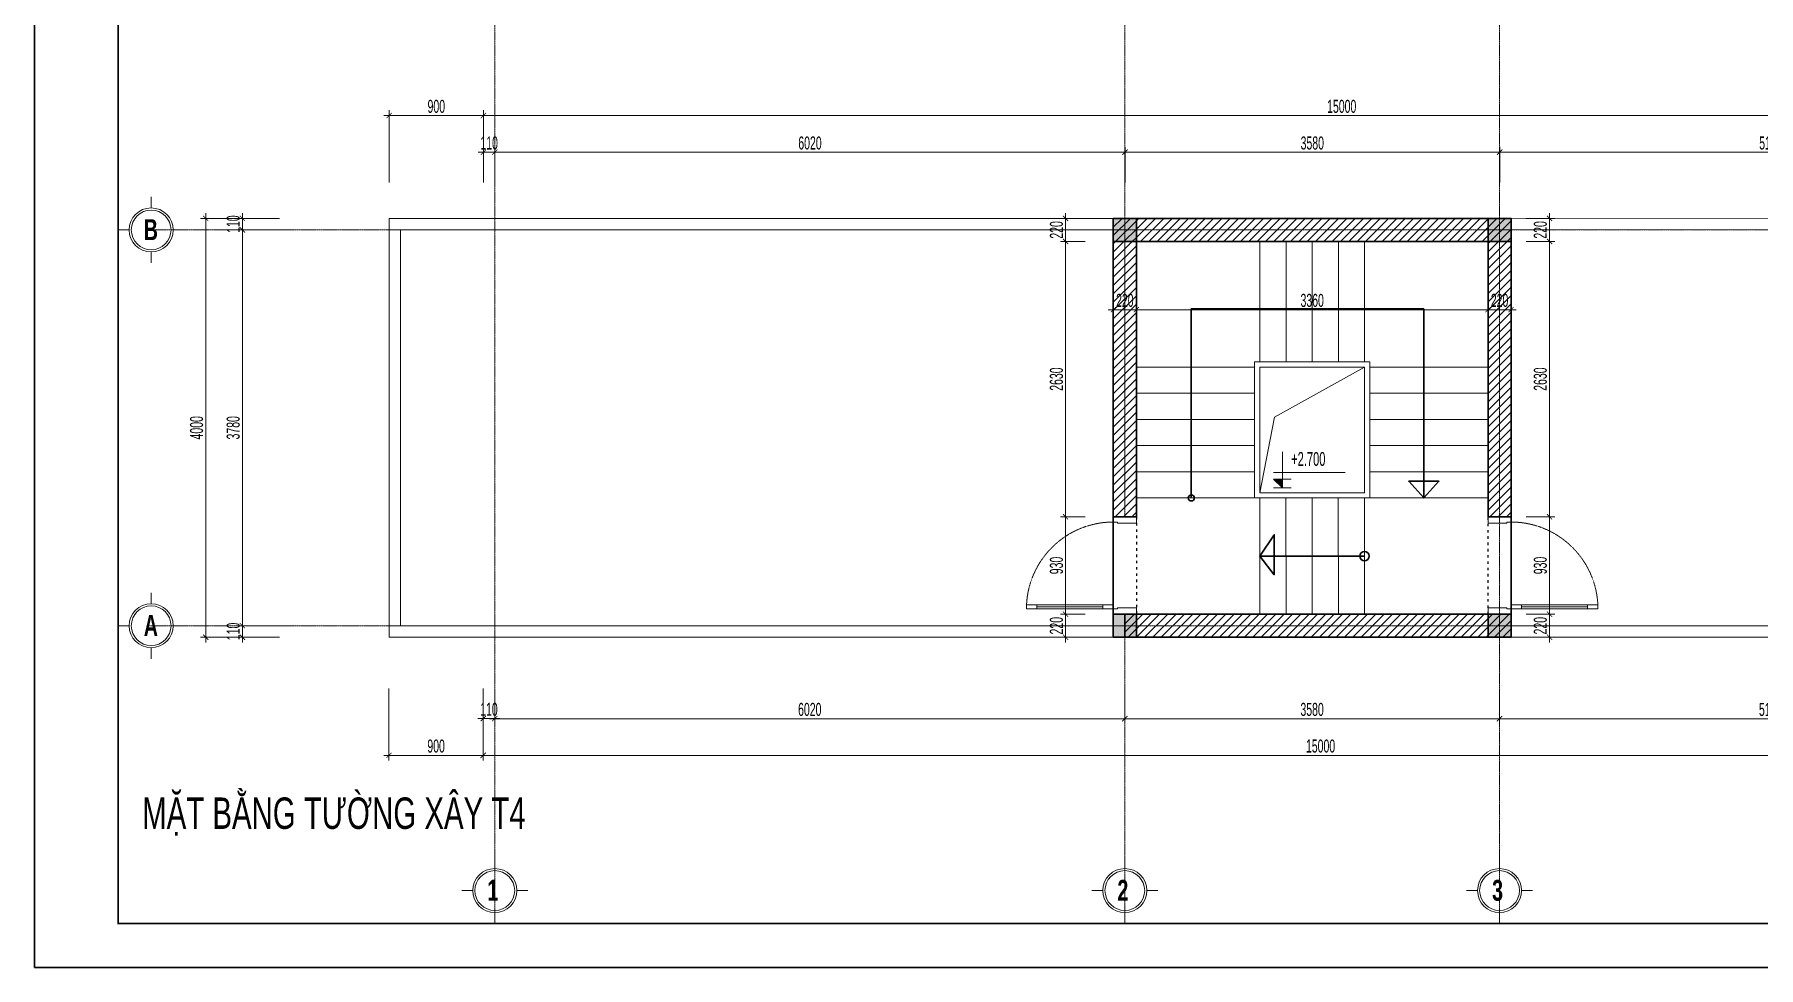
# Model space of a CAD drawing. Header units: millimetres. Extents: x 1336014 to 2939047, y -333549 to -60566.
# Drawn here: x 1443103 to 1459574, y -129443 to -120533 of the extents above; entities that cross this region are included whole.
import ezdxf
from ezdxf.enums import TextEntityAlignment as Align

# ---------------------------------------------------------------- set-up
doc = ezdxf.new("R2010")
doc.units = ezdxf.units.MM
doc.header["$MEASUREMENT"] = 0
for name, pattern in [('ACAD_ISO03W100', [30, 12, -18]), ('CENTER2', [1.125, 0.75, -0.125, 0.125, -0.125]), ('HIDDEN', [0.375, 0.25, -0.125])]:
    doc.linetypes.add(name, pattern=pattern)
for name, color, linetype, lineweight in [('01.Cut', 255, 'Continuous', 35), ('02.Thay', 145, 'Continuous', 15), ('05.Text', 253, 'Continuous', 18), ('06.betong', 2, 'Continuous', 35), ('08.Dim', 156, 'Continuous', 15), ('09.Hatch', 250, 'Continuous', 5), ('10.truc', 250, 'CENTER2', 20), ('11.Khung bo', 32, 'Continuous', 50), ('12.Khung', 36, 'Continuous', 25), ('14. Net cua', 34, 'Continuous', 20), ('DIM', 252, 'Continuous', 20)]:
    doc.layers.add(name, color=color, linetype=linetype, lineweight=lineweight)
doc.layers.add('text', color=7, linetype='Continuous')
doc.layers.add('truc1', color=250, linetype='ACAD_ISO03W100')
doc.layers.add('Tpl_Bound', color=1, linetype='Continuous', plot=False)
doc.styles.add('AVANTHB', font='')
doc.styles.add('TT5_Ghi chu 1', font='', dxfattribs={"width": 0.7, "height": 240})
doc.styles.add('TT5_Text Dim', font='hoatbif.shx', dxfattribs={"width": 0.6})
doc.styles.get('AVANTHB').set_extended_font_data('.VnAvantH', bold=True)
doc.styles.get('TT5_Ghi chu 1').set_extended_font_data('.VnBlackH')
doc.dimstyles.new('TT5_Dim 1-50', dxfattribs={"dimscale": 50, "dimtxt": 2.5, "dimasz": 1, "dimexe": 1, "dimexo": 0.5, "dimgap": 0.5, "dimtad": 1, "dimdec": 0, "dimzin": 0, "dimdsep": 46, "dimtxsty": 'TT5_Text Dim', "dimblk": 'ARCHTICK', "dimcen": 0, "dimdle": 1, "dimclrd": 256, "dimclre": 256, "dimclrt": 1, "dimadec": 0, "dimazin": 0, "dimtfac": 0.015, "dimtdec": 0, "dimtix": 1, "dimtmove": 2, "dimatfit": 3, "dimldrblk": 'DOT', "dimfxl": 1, "dimtolj": 1, "dimtzin": 0, "dimlwd": -1, "dimlwe": -1, "dimarcsym": 1})
pattern_1 = [(45, (907983.08, -82076.24), (-39.7747564, 39.7747564), [])]

# ---------------------------------------------------------------- blocks, each defined once
blk = doc.blocks.new('100')
at = {"layer": '11.Khung bo', "const_width": 26.7}
blk.add_lwpolyline([(1860913, -945240), (1860913, -916940), (1896063, -916940), (1896063, -945240)], close=True, dxfattribs=at)
blk.add_lwpolyline([(1860913, -945240), (1860913, -916940), (1896063, -916940), (1896063, -945240)], close=True, dxfattribs=at)
blk.add_lwpolyline([(1860913, -945240), (1860913, -916940), (1896063, -916940), (1896063, -945240)], close=True, dxfattribs=at)
at = {"layer": '12.Khung'}
blk.add_lwpolyline([(1901579, -945940), (1901579, -916240), (1859580, -916240), (1859580, -945940)], close=True, dxfattribs=at)
blk.add_lwpolyline([(1901579, -945940), (1901579, -916240), (1859580, -916240), (1859580, -945940)], close=True, dxfattribs=at)
blk.add_lwpolyline([(1901579, -945940), (1901579, -916240), (1859580, -916240), (1859580, -945940)], close=True, dxfattribs=at)
blk = doc.blocks.new('DFGFH')
h = blk.add_hatch(color=256)
h.dxf.hatch_style = 1
h.paths.add_polyline_path([(15438, 12137), (15658, 12137), (15658, 12357), (15438, 12357)])
blk.add_lwpolyline([(15438, 12137), (15658, 12137), (15658, 12357), (15438, 12357)], close=True)
blk = doc.blocks.new('DANHTRUC')
for p, q in [((980383, -947347), (980383, -947137)), ((979963, -947767), (979753, -947767)), ((980803, -947767), (981013, -947767)), ((980383, -948187), (980383, -948397))]:
    blk.add_line(p, q)
for radius in [420, 380]:
    blk.add_circle((980383, -947767), radius)
blk = doc.blocks.new('_ARCHTICK')
at = {"const_width": 0.15}
blk.add_lwpolyline([(-0.5, -0.5), (0.5, 0.5)], dxfattribs=at)
blk = doc.blocks.new('*D463')
at = {"layer": '08.Dim', "transparency": 16777216}
for p, q in [((1447500, -126779), (1447500, -127117)), ((1453520, -126779), (1453520, -127117)), ((1447450, -127067), (1453570, -127067))]:
    blk.add_line(p, q, dxfattribs=at)
at = {"layer": 'Defpoints', "color": 0, "transparency": 16777216}
for p in [(1447500, -126754), (1453520, -126754), (1453520, -127067)]:
    blk.add_point(p, dxfattribs=at)
at = {"layer": '08.Dim', "transparency": 16777216, "xscale": 50, "yscale": 50, "zscale": 50, "rotation": 180}
blk.add_blockref('_ARCHTICK', (1447500, -127067), dxfattribs=at)
at = {"layer": '08.Dim', "transparency": 16777216, "xscale": 50, "yscale": 50, "zscale": 50}
blk.add_blockref('_ARCHTICK', (1453520, -127067), dxfattribs=at)
at = {"layer": '08.Dim', "color": 1, "transparency": 16777216, "insert": (1450510, -126979), "char_height": 125, "attachment_point": 5, "style": 'TT5_Text Dim'}
blk.add_mtext('\\A1;6020', dxfattribs=at)
blk = doc.blocks.new('_DOT')
blk.add_line((-0.5, 0), (-1, 0))
at = {"const_width": 0.5}
blk.add_lwpolyline([(-0.25, 0, 1), (0.25, 0, 1)], format="xyb", close=True, dxfattribs=at)
blk = doc.blocks.new('*D464')
at = {"layer": '08.Dim', "transparency": 16777216}
for p, q in [((1453519, -126779), (1453519, -127117)), ((1457099, -126779), (1457099, -127117)), ((1453469, -127067), (1457149, -127067))]:
    blk.add_line(p, q, dxfattribs=at)
at = {"layer": 'Defpoints', "color": 0, "transparency": 16777216}
for p in [(1453519, -126754), (1457099, -126754), (1457099, -127067)]:
    blk.add_point(p, dxfattribs=at)
at = {"layer": '08.Dim', "transparency": 16777216, "xscale": 50, "yscale": 50, "zscale": 50, "rotation": 180}
blk.add_blockref('_ARCHTICK', (1453519, -127067), dxfattribs=at)
at = {"layer": '08.Dim', "transparency": 16777216, "xscale": 50, "yscale": 50, "zscale": 50}
blk.add_blockref('_ARCHTICK', (1457099, -127067), dxfattribs=at)
at = {"layer": '08.Dim', "color": 1, "transparency": 16777216, "insert": (1455309, -126979), "char_height": 125, "attachment_point": 5, "style": 'TT5_Text Dim'}
blk.add_mtext('\\A1;3580', dxfattribs=at)
blk = doc.blocks.new('*D465')
at = {"layer": '08.Dim', "transparency": 16777216}
for p, q in [((1457100, -126779), (1457100, -127117)), ((1462280, -126779), (1462280, -127117)), ((1457050, -127067), (1462330, -127067))]:
    blk.add_line(p, q, dxfattribs=at)
at = {"layer": 'Defpoints', "color": 0, "transparency": 16777216}
for p in [(1457100, -126754), (1462280, -126754), (1462280, -127067)]:
    blk.add_point(p, dxfattribs=at)
at = {"layer": '08.Dim', "transparency": 16777216, "xscale": 50, "yscale": 50, "zscale": 50, "rotation": 180}
blk.add_blockref('_ARCHTICK', (1457100, -127067), dxfattribs=at)
at = {"layer": '08.Dim', "transparency": 16777216, "xscale": 50, "yscale": 50, "zscale": 50}
blk.add_blockref('_ARCHTICK', (1462280, -127067), dxfattribs=at)
at = {"layer": '08.Dim', "color": 1, "transparency": 16777216, "insert": (1459690, -126979), "char_height": 125, "attachment_point": 5, "style": 'TT5_Text Dim'}
blk.add_mtext('\\A1;5180', dxfattribs=at)
blk = doc.blocks.new('*D467')
at = {"layer": '08.Dim', "transparency": 16777216}
for p, q in [((1447390, -126779), (1447390, -127467)), ((1462390, -126779), (1462390, -127467)), ((1447340, -127417), (1462440, -127417))]:
    blk.add_line(p, q, dxfattribs=at)
at = {"layer": 'Defpoints', "color": 0, "transparency": 16777216}
for p in [(1447390, -126754), (1462390, -126754), (1462390, -127417)]:
    blk.add_point(p, dxfattribs=at)
at = {"layer": '08.Dim', "transparency": 16777216, "xscale": 50, "yscale": 50, "zscale": 50, "rotation": 180}
blk.add_blockref('_ARCHTICK', (1447390, -127417), dxfattribs=at)
at = {"layer": '08.Dim', "transparency": 16777216, "xscale": 50, "yscale": 50, "zscale": 50}
blk.add_blockref('_ARCHTICK', (1462390, -127417), dxfattribs=at)
at = {"layer": '08.Dim', "color": 1, "transparency": 16777216, "insert": (1455390, -127329), "char_height": 125, "attachment_point": 5, "style": 'TT5_Text Dim'}
blk.add_mtext('\\A1;15000', dxfattribs=at)
blk = doc.blocks.new('*D468')
at = {"layer": '08.Dim', "transparency": 16777216}
for p, q in [((1445443, -122289), (1445039, -122289)), ((1445089, -122289), (1445089, -122239)), ((1445089, -122289), (1445089, -122399)), ((1445443, -122399), (1445039, -122399)), ((1445089, -122399), (1445089, -122449))]:
    blk.add_line(p, q, dxfattribs=at)
at = {"layer": 'Defpoints', "color": 0, "transparency": 16777216}
for p in [(1445468, -122289), (1445089, -122399), (1445468, -122399)]:
    blk.add_point(p, dxfattribs=at)
at = {"layer": '08.Dim', "transparency": 16777216, "xscale": 50, "yscale": 50, "zscale": 50}
for p, rotation in [((1445089, -122289), 270), ((1445089, -122399), 90)]:
    blk.add_blockref('_ARCHTICK', p, dxfattribs=dict(at, rotation=rotation))
at = {"layer": '08.Dim', "color": 1, "transparency": 16777216, "insert": (1445002, -122344), "char_height": 125, "attachment_point": 5, "rotation": 90, "style": 'TT5_Text Dim'}
blk.add_mtext('\\A1;110', dxfattribs=at)
blk = doc.blocks.new('*D469')
at = {"layer": '08.Dim', "transparency": 16777216}
for p, q in [((1445089, -122349), (1445089, -126229)), ((1445443, -122399), (1445039, -122399)), ((1445443, -126179), (1445039, -126179))]:
    blk.add_line(p, q, dxfattribs=at)
at = {"layer": 'Defpoints', "color": 0, "transparency": 16777216}
for p in [(1445468, -122399), (1445089, -126179), (1445468, -126179)]:
    blk.add_point(p, dxfattribs=at)
at = {"layer": '08.Dim', "transparency": 16777216, "xscale": 50, "yscale": 50, "zscale": 50}
for p, rotation in [((1445089, -122399), 90), ((1445089, -126179), 270)]:
    blk.add_blockref('_ARCHTICK', p, dxfattribs=dict(at, rotation=rotation))
at = {"layer": '08.Dim', "color": 1, "transparency": 16777216, "insert": (1445002, -124289), "char_height": 125, "attachment_point": 5, "rotation": 90, "style": 'TT5_Text Dim'}
blk.add_mtext('\\A1;3780', dxfattribs=at)
blk = doc.blocks.new('*D470')
at = {"layer": '08.Dim', "transparency": 16777216}
for p, q in [((1445089, -126179), (1445089, -126129)), ((1445443, -126179), (1445039, -126179)), ((1445443, -126289), (1445039, -126289)), ((1445089, -126179), (1445089, -126289)), ((1445089, -126289), (1445089, -126339))]:
    blk.add_line(p, q, dxfattribs=at)
at = {"layer": 'Defpoints', "color": 0, "transparency": 16777216}
for p in [(1445089, -126289), (1445468, -126179), (1445468, -126289)]:
    blk.add_point(p, dxfattribs=at)
at = {"layer": '08.Dim', "transparency": 16777216, "xscale": 50, "yscale": 50, "zscale": 50}
for p, rotation in [((1445089, -126179), 270), ((1445089, -126289), 90)]:
    blk.add_blockref('_ARCHTICK', p, dxfattribs=dict(at, rotation=rotation))
at = {"layer": '08.Dim', "color": 1, "transparency": 16777216, "insert": (1445002, -126234), "char_height": 125, "attachment_point": 5, "rotation": 90, "style": 'TT5_Text Dim'}
blk.add_mtext('\\A1;110', dxfattribs=at)
blk = doc.blocks.new('*D471')
at = {"layer": '08.Dim', "transparency": 16777216}
for p, q in [((1445443, -122289), (1444689, -122289)), ((1444739, -122239), (1444739, -126339)), ((1445443, -126289), (1444689, -126289))]:
    blk.add_line(p, q, dxfattribs=at)
at = {"layer": 'Defpoints', "color": 0, "transparency": 16777216}
for p in [(1445468, -122289), (1444739, -126289), (1445468, -126289)]:
    blk.add_point(p, dxfattribs=at)
at = {"layer": '08.Dim', "transparency": 16777216, "xscale": 50, "yscale": 50, "zscale": 50}
for p, rotation in [((1444739, -122289), 90), ((1444739, -126289), 270)]:
    blk.add_blockref('_ARCHTICK', p, dxfattribs=dict(at, rotation=rotation))
at = {"layer": '08.Dim', "color": 1, "transparency": 16777216, "insert": (1444652, -124289), "char_height": 125, "attachment_point": 5, "rotation": 90, "style": 'TT5_Text Dim'}
blk.add_mtext('\\A1;4000', dxfattribs=at)
blk = doc.blocks.new('*D476')
at = {"layer": '08.Dim', "transparency": 16777216}
for p, q in [((1447452, -121657), (1453572, -121657)), ((1447502, -121945), (1447502, -121607)), ((1453522, -121945), (1453522, -121607))]:
    blk.add_line(p, q, dxfattribs=at)
at = {"layer": 'Defpoints', "color": 0, "transparency": 16777216}
for p in [(1453522, -121657), (1447502, -121970), (1453522, -121970)]:
    blk.add_point(p, dxfattribs=at)
at = {"layer": '08.Dim', "transparency": 16777216, "xscale": 50, "yscale": 50, "zscale": 50, "rotation": 180}
blk.add_blockref('_ARCHTICK', (1447502, -121657), dxfattribs=at)
at = {"layer": '08.Dim', "transparency": 16777216, "xscale": 50, "yscale": 50, "zscale": 50}
blk.add_blockref('_ARCHTICK', (1453522, -121657), dxfattribs=at)
at = {"layer": '08.Dim', "color": 1, "transparency": 16777216, "insert": (1450512, -121570), "char_height": 125, "attachment_point": 5, "style": 'TT5_Text Dim'}
blk.add_mtext('\\A1;6020', dxfattribs=at)
blk = doc.blocks.new('*D477')
at = {"layer": '08.Dim', "transparency": 16777216}
for p, q in [((1453471, -121657), (1457151, -121657)), ((1453521, -121945), (1453521, -121607)), ((1457101, -121945), (1457101, -121607))]:
    blk.add_line(p, q, dxfattribs=at)
at = {"layer": 'Defpoints', "color": 0, "transparency": 16777216}
for p in [(1457101, -121657), (1453521, -121970), (1457101, -121970)]:
    blk.add_point(p, dxfattribs=at)
at = {"layer": '08.Dim', "transparency": 16777216, "xscale": 50, "yscale": 50, "zscale": 50, "rotation": 180}
blk.add_blockref('_ARCHTICK', (1453521, -121657), dxfattribs=at)
at = {"layer": '08.Dim', "transparency": 16777216, "xscale": 50, "yscale": 50, "zscale": 50}
blk.add_blockref('_ARCHTICK', (1457101, -121657), dxfattribs=at)
at = {"layer": '08.Dim', "color": 1, "transparency": 16777216, "insert": (1455311, -121570), "char_height": 125, "attachment_point": 5, "style": 'TT5_Text Dim'}
blk.add_mtext('\\A1;3580', dxfattribs=at)
blk = doc.blocks.new('*D478')
at = {"layer": '08.Dim', "transparency": 16777216}
for p, q in [((1457052, -121657), (1462332, -121657)), ((1457102, -121945), (1457102, -121607)), ((1462282, -121945), (1462282, -121607))]:
    blk.add_line(p, q, dxfattribs=at)
at = {"layer": 'Defpoints', "color": 0, "transparency": 16777216}
for p in [(1462282, -121657), (1457102, -121970), (1462282, -121970)]:
    blk.add_point(p, dxfattribs=at)
at = {"layer": '08.Dim', "transparency": 16777216, "xscale": 50, "yscale": 50, "zscale": 50, "rotation": 180}
blk.add_blockref('_ARCHTICK', (1457102, -121657), dxfattribs=at)
at = {"layer": '08.Dim', "transparency": 16777216, "xscale": 50, "yscale": 50, "zscale": 50}
blk.add_blockref('_ARCHTICK', (1462282, -121657), dxfattribs=at)
at = {"layer": '08.Dim', "color": 1, "transparency": 16777216, "insert": (1459692, -121570), "char_height": 125, "attachment_point": 5, "style": 'TT5_Text Dim'}
blk.add_mtext('\\A1;5180', dxfattribs=at)
blk = doc.blocks.new('*D479')
at = {"layer": '08.Dim', "transparency": 16777216}
for p, q in [((1447392, -121657), (1447342, -121657)), ((1447392, -121945), (1447392, -121607)), ((1447392, -121657), (1447502, -121657)), ((1447502, -121945), (1447502, -121607)), ((1447502, -121657), (1447552, -121657))]:
    blk.add_line(p, q, dxfattribs=at)
at = {"layer": 'Defpoints', "color": 0, "transparency": 16777216}
for p in [(1447502, -121657), (1447392, -121970), (1447502, -121970)]:
    blk.add_point(p, dxfattribs=at)
at = {"layer": '08.Dim', "transparency": 16777216, "xscale": 50, "yscale": 50, "zscale": 50}
blk.add_blockref('_ARCHTICK', (1447392, -121657), dxfattribs=at)
at = {"layer": '08.Dim', "transparency": 16777216, "xscale": 50, "yscale": 50, "zscale": 50, "rotation": 180}
blk.add_blockref('_ARCHTICK', (1447502, -121657), dxfattribs=at)
at = {"layer": '08.Dim', "color": 1, "transparency": 16777216, "insert": (1447447, -121570), "char_height": 125, "attachment_point": 5, "style": 'TT5_Text Dim'}
blk.add_mtext('\\A1;110', dxfattribs=at)
blk = doc.blocks.new('*D481')
at = {"layer": '08.Dim', "transparency": 16777216}
for p, q in [((1447342, -121307), (1462442, -121307)), ((1447392, -121945), (1447392, -121257)), ((1462392, -121945), (1462392, -121257))]:
    blk.add_line(p, q, dxfattribs=at)
at = {"layer": 'Defpoints', "color": 0, "transparency": 16777216}
for p in [(1462392, -121307), (1447392, -121970), (1462392, -121970)]:
    blk.add_point(p, dxfattribs=at)
at = {"layer": '08.Dim', "transparency": 16777216, "xscale": 50, "yscale": 50, "zscale": 50, "rotation": 180}
blk.add_blockref('_ARCHTICK', (1447392, -121307), dxfattribs=at)
at = {"layer": '08.Dim', "transparency": 16777216, "xscale": 50, "yscale": 50, "zscale": 50}
blk.add_blockref('_ARCHTICK', (1462392, -121307), dxfattribs=at)
at = {"layer": '08.Dim', "color": 1, "transparency": 16777216, "insert": (1455592, -121220), "char_height": 125, "attachment_point": 5, "style": 'TT5_Text Dim'}
blk.add_mtext('\\A1;15000', dxfattribs=at)
blk = doc.blocks.new('A$C4E7C6F34')
at = {"layer": 'DIM'}
blk.add_hatch(color=256, dxfattribs=at).paths.add_polyline_path([(-38, 0), (-38, 138), (-178, 138)])
for p, q in [((-38, 576), (-38, 0)), ((964, 248), (-178, 248)), ((-178, 138), (101, 138)), ((-178, 138), (-38, 0)), ((-178, 0), (101, 0))]:
    blk.add_line(p, q, dxfattribs=at)
at = {"layer": 'text', "style": 'TT5_Text Dim', "flags": 8}
blk.add_attdef('%%P0.000', text='', height=220, dxfattribs=at).set_placement((102, 461), align=Align.MIDDLE_LEFT)
blk = doc.blocks.new('*U37')
blk.add_line((-70, 100), (-70, 730))
for points in [[(-50, 0), (-50, 830), (-90, 830), (-90, 0)], [(-50, 100), (-90, 100), (-90, 730), (-50, 730)]]:
    blk.add_lwpolyline(points, close=True)
at = {"lineweight": 13}
for points in [[(-930, -220), (-870, -220), (-870, -40), (-880, -40), (-880, 0), (-930, 0)], [(0, -220), (-60, -220), (-60, -40), (-50, -40), (-50, 0), (0, 0)]]:
    blk.add_lwpolyline(points, close=True, dxfattribs=at)
at = {"linetype": 'HIDDEN'}
blk.add_arc((-50, 0), 830, 90, 180, dxfattribs=at)
blk = doc.blocks.new('*D331')
at = {"layer": '08.Dim', "transparency": 16777216}
for p, q in [((1446442, -121307), (1447442, -121307)), ((1446492, -121945), (1446492, -121257)), ((1447392, -121945), (1447392, -121257))]:
    blk.add_line(p, q, dxfattribs=at)
at = {"layer": 'Defpoints', "color": 0, "transparency": 16777216}
for p in [(1447392, -121307), (1446492, -121970), (1447392, -121970)]:
    blk.add_point(p, dxfattribs=at)
at = {"layer": '08.Dim', "transparency": 16777216, "xscale": 50, "yscale": 50, "zscale": 50, "rotation": 180}
blk.add_blockref('_ARCHTICK', (1446492, -121307), dxfattribs=at)
at = {"layer": '08.Dim', "transparency": 16777216, "xscale": 50, "yscale": 50, "zscale": 50}
blk.add_blockref('_ARCHTICK', (1447392, -121307), dxfattribs=at)
at = {"layer": '08.Dim', "color": 1, "transparency": 16777216, "insert": (1446942, -121220), "char_height": 125, "attachment_point": 5, "style": 'TT5_Text Dim'}
blk.add_mtext('\\A1;900', dxfattribs=at)
blk = doc.blocks.new('*D332')
at = {"layer": '08.Dim', "transparency": 16777216}
for p, q in [((1446490, -126779), (1446490, -127467)), ((1447390, -126779), (1447390, -127467)), ((1446440, -127417), (1447440, -127417))]:
    blk.add_line(p, q, dxfattribs=at)
at = {"layer": 'Defpoints', "color": 0, "transparency": 16777216}
for p in [(1446490, -126754), (1447390, -126754), (1447390, -127417)]:
    blk.add_point(p, dxfattribs=at)
at = {"layer": '08.Dim', "transparency": 16777216, "xscale": 50, "yscale": 50, "zscale": 50, "rotation": 180}
blk.add_blockref('_ARCHTICK', (1446490, -127417), dxfattribs=at)
at = {"layer": '08.Dim', "transparency": 16777216, "xscale": 50, "yscale": 50, "zscale": 50}
blk.add_blockref('_ARCHTICK', (1447390, -127417), dxfattribs=at)
at = {"layer": '08.Dim', "color": 1, "transparency": 16777216, "insert": (1446940, -127329), "char_height": 125, "attachment_point": 5, "style": 'TT5_Text Dim'}
blk.add_mtext('\\A1;900', dxfattribs=at)
blk = doc.blocks.new('*D333')
at = {"layer": '08.Dim', "transparency": 16777216}
for p, q in [((1447390, -126779), (1447390, -127116)), ((1447500, -126779), (1447500, -127116)), ((1447390, -127066), (1447340, -127066)), ((1447390, -127066), (1447500, -127066)), ((1447500, -127066), (1447550, -127066))]:
    blk.add_line(p, q, dxfattribs=at)
at = {"layer": 'Defpoints', "color": 0, "transparency": 16777216}
for p in [(1447390, -126754), (1447500, -126754), (1447500, -127066)]:
    blk.add_point(p, dxfattribs=at)
at = {"layer": '08.Dim', "transparency": 16777216, "xscale": 50, "yscale": 50, "zscale": 50}
blk.add_blockref('_ARCHTICK', (1447390, -127066), dxfattribs=at)
at = {"layer": '08.Dim', "transparency": 16777216, "xscale": 50, "yscale": 50, "zscale": 50, "rotation": 180}
blk.add_blockref('_ARCHTICK', (1447500, -127066), dxfattribs=at)
at = {"layer": '08.Dim', "color": 1, "transparency": 16777216, "insert": (1447445, -126978), "char_height": 125, "attachment_point": 5, "style": 'TT5_Text Dim'}
blk.add_mtext('\\A1;110', dxfattribs=at)
blk = doc.blocks.new('*U38')
blk.add_line((-70, 100), (-70, 730))
for points in [[(-50, 0), (-50, 830), (-90, 830), (-90, 0)], [(-50, 100), (-90, 100), (-90, 730), (-50, 730)]]:
    blk.add_lwpolyline(points, close=True)
at = {"lineweight": 13}
for points in [[(-930, -220), (-870, -220), (-870, -40), (-880, -40), (-880, 0), (-930, 0)], [(0, -220), (-60, -220), (-60, -40), (-50, -40), (-50, 0), (0, 0)]]:
    blk.add_lwpolyline(points, close=True, dxfattribs=at)
at = {"linetype": 'HIDDEN'}
blk.add_arc((-50, 0), 830, 90, 180, dxfattribs=at)
blk = doc.blocks.new('*D400')
at = {"layer": '08.Dim', "transparency": 16777216}
for p, q in [((1453410, -122849), (1453410, -123211)), ((1453630, -122849), (1453630, -123211)), ((1453410, -123161), (1453360, -123161)), ((1453410, -123161), (1453630, -123161)), ((1453630, -123161), (1453680, -123161))]:
    blk.add_line(p, q, dxfattribs=at)
at = {"layer": 'Defpoints', "color": 0, "transparency": 16777216}
for p in [(1453410, -122824), (1453630, -122824), (1453630, -123161)]:
    blk.add_point(p, dxfattribs=at)
at = {"layer": '08.Dim', "transparency": 16777216, "xscale": 50, "yscale": 50, "zscale": 50}
blk.add_blockref('_ARCHTICK', (1453410, -123161), dxfattribs=at)
at = {"layer": '08.Dim', "transparency": 16777216, "xscale": 50, "yscale": 50, "zscale": 50, "rotation": 180}
blk.add_blockref('_ARCHTICK', (1453630, -123161), dxfattribs=at)
at = {"layer": '08.Dim', "color": 1, "transparency": 16777216, "insert": (1453520, -123073), "char_height": 125, "attachment_point": 5, "style": 'TT5_Text Dim'}
blk.add_mtext('\\A1;220', dxfattribs=at)
blk = doc.blocks.new('*D401')
at = {"layer": '08.Dim', "transparency": 16777216}
for p, q in [((1453630, -122849), (1453630, -123211)), ((1456990, -123019), (1456990, -123211)), ((1453580, -123161), (1457040, -123161))]:
    blk.add_line(p, q, dxfattribs=at)
at = {"layer": 'Defpoints', "color": 0, "transparency": 16777216}
for p in [(1453630, -122824), (1456990, -122994), (1456990, -123161)]:
    blk.add_point(p, dxfattribs=at)
at = {"layer": '08.Dim', "transparency": 16777216, "xscale": 50, "yscale": 50, "zscale": 50, "rotation": 180}
blk.add_blockref('_ARCHTICK', (1453630, -123161), dxfattribs=at)
at = {"layer": '08.Dim', "transparency": 16777216, "xscale": 50, "yscale": 50, "zscale": 50}
blk.add_blockref('_ARCHTICK', (1456990, -123161), dxfattribs=at)
at = {"layer": '08.Dim', "color": 1, "transparency": 16777216, "insert": (1455310, -123073), "char_height": 125, "attachment_point": 5, "style": 'TT5_Text Dim'}
blk.add_mtext('\\A1;3360', dxfattribs=at)
blk = doc.blocks.new('*D402')
at = {"layer": '08.Dim', "transparency": 16777216}
for p, q in [((1456990, -123019), (1456990, -123211)), ((1457210, -122960), (1457210, -123211)), ((1456990, -123161), (1456940, -123161)), ((1456990, -123161), (1457210, -123161)), ((1457210, -123161), (1457260, -123161))]:
    blk.add_line(p, q, dxfattribs=at)
at = {"layer": 'Defpoints', "color": 0, "transparency": 16777216}
for p in [(1456990, -122994), (1457210, -122935), (1457210, -123161)]:
    blk.add_point(p, dxfattribs=at)
at = {"layer": '08.Dim', "transparency": 16777216, "xscale": 50, "yscale": 50, "zscale": 50}
blk.add_blockref('_ARCHTICK', (1456990, -123161), dxfattribs=at)
at = {"layer": '08.Dim', "transparency": 16777216, "xscale": 50, "yscale": 50, "zscale": 50, "rotation": 180}
blk.add_blockref('_ARCHTICK', (1457210, -123161), dxfattribs=at)
at = {"layer": '08.Dim', "color": 1, "transparency": 16777216, "insert": (1457100, -123073), "char_height": 125, "attachment_point": 5, "style": 'TT5_Text Dim'}
blk.add_mtext('\\A1;220', dxfattribs=at)
blk = doc.blocks.new('*D403')
at = {"layer": '08.Dim', "transparency": 16777216}
for p, q in [((1457354, -122289), (1457628, -122289)), ((1457578, -122289), (1457578, -122239)), ((1457578, -122289), (1457578, -122509)), ((1457354, -122509), (1457628, -122509)), ((1457578, -122509), (1457578, -122559))]:
    blk.add_line(p, q, dxfattribs=at)
at = {"layer": 'Defpoints', "color": 0, "transparency": 16777216}
for p in [(1457329, -122289), (1457329, -122509), (1457578, -122509)]:
    blk.add_point(p, dxfattribs=at)
at = {"layer": '08.Dim', "transparency": 16777216, "xscale": 50, "yscale": 50, "zscale": 50}
for p, rotation in [((1457578, -122289), 270), ((1457578, -122509), 90)]:
    blk.add_blockref('_ARCHTICK', p, dxfattribs=dict(at, rotation=rotation))
at = {"layer": '08.Dim', "color": 1, "transparency": 16777216, "insert": (1457490, -122399), "char_height": 125, "attachment_point": 5, "rotation": 90, "style": 'TT5_Text Dim'}
blk.add_mtext('\\A1;220', dxfattribs=at)
blk = doc.blocks.new('*D404')
at = {"layer": '08.Dim', "transparency": 16777216}
for p, q in [((1457354, -122509), (1457628, -122509)), ((1457578, -122459), (1457578, -125189)), ((1457354, -125139), (1457628, -125139))]:
    blk.add_line(p, q, dxfattribs=at)
at = {"layer": 'Defpoints', "color": 0, "transparency": 16777216}
for p in [(1457329, -122509), (1457329, -125139), (1457578, -125139)]:
    blk.add_point(p, dxfattribs=at)
at = {"layer": '08.Dim', "transparency": 16777216, "xscale": 50, "yscale": 50, "zscale": 50}
for p, rotation in [((1457578, -122509), 90), ((1457578, -125139), 270)]:
    blk.add_blockref('_ARCHTICK', p, dxfattribs=dict(at, rotation=rotation))
at = {"layer": '08.Dim', "color": 1, "transparency": 16777216, "insert": (1457490, -123824), "char_height": 125, "attachment_point": 5, "rotation": 90, "style": 'TT5_Text Dim'}
blk.add_mtext('\\A1;2630', dxfattribs=at)
blk = doc.blocks.new('*D405')
at = {"layer": '08.Dim', "transparency": 16777216}
for p, q in [((1457354, -125139), (1457628, -125139)), ((1457578, -125089), (1457578, -126119)), ((1457354, -126069), (1457628, -126069))]:
    blk.add_line(p, q, dxfattribs=at)
at = {"layer": 'Defpoints', "color": 0, "transparency": 16777216}
for p in [(1457329, -125139), (1457329, -126069), (1457578, -126069)]:
    blk.add_point(p, dxfattribs=at)
at = {"layer": '08.Dim', "transparency": 16777216, "xscale": 50, "yscale": 50, "zscale": 50}
for p, rotation in [((1457578, -125139), 90), ((1457578, -126069), 270)]:
    blk.add_blockref('_ARCHTICK', p, dxfattribs=dict(at, rotation=rotation))
at = {"layer": '08.Dim', "color": 1, "transparency": 16777216, "insert": (1457490, -125604), "char_height": 125, "attachment_point": 5, "rotation": 90, "style": 'TT5_Text Dim'}
blk.add_mtext('\\A1;930', dxfattribs=at)
blk = doc.blocks.new('*D406')
at = {"layer": '08.Dim', "transparency": 16777216}
for p, q in [((1457354, -126069), (1457628, -126069)), ((1457578, -126069), (1457578, -126019)), ((1457578, -126069), (1457578, -126289)), ((1457354, -126289), (1457628, -126289)), ((1457578, -126289), (1457578, -126339))]:
    blk.add_line(p, q, dxfattribs=at)
at = {"layer": 'Defpoints', "color": 0, "transparency": 16777216}
for p in [(1457329, -126069), (1457329, -126289), (1457578, -126289)]:
    blk.add_point(p, dxfattribs=at)
at = {"layer": '08.Dim', "transparency": 16777216, "xscale": 50, "yscale": 50, "zscale": 50}
for p, rotation in [((1457578, -126069), 270), ((1457578, -126289), 90)]:
    blk.add_blockref('_ARCHTICK', p, dxfattribs=dict(at, rotation=rotation))
at = {"layer": '08.Dim', "color": 1, "transparency": 16777216, "insert": (1457490, -126179), "char_height": 125, "attachment_point": 5, "rotation": 90, "style": 'TT5_Text Dim'}
blk.add_mtext('\\A1;220', dxfattribs=at)
blk = doc.blocks.new('*D407')
at = {"layer": '08.Dim', "transparency": 16777216}
for p, q in [((1453141, -122289), (1452904, -122289)), ((1452954, -122289), (1452954, -122239)), ((1452954, -122289), (1452954, -122509)), ((1453141, -122509), (1452904, -122509)), ((1452954, -122509), (1452954, -122559))]:
    blk.add_line(p, q, dxfattribs=at)
at = {"layer": 'Defpoints', "color": 0, "transparency": 16777216}
for p in [(1453166, -122289), (1452954, -122509), (1453166, -122509)]:
    blk.add_point(p, dxfattribs=at)
at = {"layer": '08.Dim', "transparency": 16777216, "xscale": 50, "yscale": 50, "zscale": 50}
for p, rotation in [((1452954, -122289), 270), ((1452954, -122509), 90)]:
    blk.add_blockref('_ARCHTICK', p, dxfattribs=dict(at, rotation=rotation))
at = {"layer": '08.Dim', "color": 1, "transparency": 16777216, "insert": (1452867, -122399), "char_height": 125, "attachment_point": 5, "rotation": 90, "style": 'TT5_Text Dim'}
blk.add_mtext('\\A1;220', dxfattribs=at)
blk = doc.blocks.new('*D408')
at = {"layer": '08.Dim', "transparency": 16777216}
for p, q in [((1453141, -122509), (1452904, -122509)), ((1452954, -122459), (1452954, -125189)), ((1453141, -125139), (1452904, -125139))]:
    blk.add_line(p, q, dxfattribs=at)
at = {"layer": 'Defpoints', "color": 0, "transparency": 16777216}
for p in [(1453166, -122509), (1452954, -125139), (1453166, -125139)]:
    blk.add_point(p, dxfattribs=at)
at = {"layer": '08.Dim', "transparency": 16777216, "xscale": 50, "yscale": 50, "zscale": 50}
for p, rotation in [((1452954, -122509), 90), ((1452954, -125139), 270)]:
    blk.add_blockref('_ARCHTICK', p, dxfattribs=dict(at, rotation=rotation))
at = {"layer": '08.Dim', "color": 1, "transparency": 16777216, "insert": (1452867, -123824), "char_height": 125, "attachment_point": 5, "rotation": 90, "style": 'TT5_Text Dim'}
blk.add_mtext('\\A1;2630', dxfattribs=at)
blk = doc.blocks.new('*D409')
at = {"layer": '08.Dim', "transparency": 16777216}
for p, q in [((1453141, -125139), (1452904, -125139)), ((1452954, -125089), (1452954, -126119)), ((1453141, -126069), (1452904, -126069))]:
    blk.add_line(p, q, dxfattribs=at)
at = {"layer": 'Defpoints', "color": 0, "transparency": 16777216}
for p in [(1453166, -125139), (1452954, -126069), (1453166, -126069)]:
    blk.add_point(p, dxfattribs=at)
at = {"layer": '08.Dim', "transparency": 16777216, "xscale": 50, "yscale": 50, "zscale": 50}
for p, rotation in [((1452954, -125139), 90), ((1452954, -126069), 270)]:
    blk.add_blockref('_ARCHTICK', p, dxfattribs=dict(at, rotation=rotation))
at = {"layer": '08.Dim', "color": 1, "transparency": 16777216, "insert": (1452867, -125604), "char_height": 125, "attachment_point": 5, "rotation": 90, "style": 'TT5_Text Dim'}
blk.add_mtext('\\A1;930', dxfattribs=at)
blk = doc.blocks.new('*D410')
at = {"layer": '08.Dim', "transparency": 16777216}
for p, q in [((1453141, -126069), (1452904, -126069)), ((1452954, -126069), (1452954, -126019)), ((1452954, -126069), (1452954, -126289)), ((1453141, -126289), (1452904, -126289)), ((1452954, -126289), (1452954, -126339))]:
    blk.add_line(p, q, dxfattribs=at)
at = {"layer": 'Defpoints', "color": 0, "transparency": 16777216}
for p in [(1453166, -126069), (1452954, -126289), (1453166, -126289)]:
    blk.add_point(p, dxfattribs=at)
at = {"layer": '08.Dim', "transparency": 16777216, "xscale": 50, "yscale": 50, "zscale": 50}
for p, rotation in [((1452954, -126069), 270), ((1452954, -126289), 90)]:
    blk.add_blockref('_ARCHTICK', p, dxfattribs=dict(at, rotation=rotation))
at = {"layer": '08.Dim', "color": 1, "transparency": 16777216, "insert": (1452867, -126179), "char_height": 125, "attachment_point": 5, "rotation": 90, "style": 'TT5_Text Dim'}
blk.add_mtext('\\A1;220', dxfattribs=at)

msp = doc.modelspace()

# ---------------------------------------------------------------- hatches: boundary and pattern name
at = {"layer": '09.Hatch', "ltscale": 50}
h = msp.add_hatch(dxfattribs=at)
h.set_pattern_fill('TUONGXAY', color=256, scale=450, style=0)
h.set_pattern_definition(pattern_1)
h.paths.add_polyline_path([(1457210.1, -122289), (1453410.1, -122289), (1453410.1, -125139), (1453630.1, -125139), (1453630.1, -122509), (1456992.1, -122509), (1456992.1, -125139), (1457210.1, -125139)])
h = msp.add_hatch(dxfattribs=at)
h.set_pattern_fill('TUONGXAY', color=256, scale=450, style=0)
h.set_pattern_definition(pattern_1)
h.paths.add_polyline_path([(1457210.1, -126069), (1453630.1, -126069), (1453520.1, -126069), (1453520.1, -126289), (1457210.1, -126289)])

# ---------------------------------------------------------------- linework, layer by layer
at = {"layer": '01.Cut'}
for points in [[(1456992.1, -122509), (1456992.1, -125139), (1457210.1, -125139), (1457210.1, -122289), (1453410.1, -122289), (1453410.1, -125139), (1453630.1, -125139)], [(1456992.1, -122509), (1453630.1, -122509)], [(1453630.1, -122509), (1453630.1, -125139)], [(1454155.1, -123693.8), (1454155.1, -123153.6), (1456376.1, -123153.6), (1456376.1, -124959), (1456521.2, -124799.3), (1456232.4, -124799.3), (1456376.1, -124959)], [(1454155.1, -124959), (1454155.1, -123693.8)], [(1455809.7, -125514), (1454809.7, -125514.7), (1454947.1, -125310.3), (1454947.1, -125691.8), (1454809.7, -125514.7)], [(1453520.1, -126069), (1453520.1, -126289), (1457210.1, -126289)], [(1453520.1, -126069), (1453630.1, -126069)], [(1453630.1, -126069), (1457210.1, -126069)], [(1457210.1, -126069), (1457210.1, -126289)]]:
    msp.add_lwpolyline(points, dxfattribs=at)
for points in [[(1453410.1, -122289), (1457210.1, -122289), (1457210.1, -126289), (1453410.1, -126289)], [(1453520.1, -122509), (1453520.1, -122509)]]:
    msp.add_lwpolyline(points, close=True, dxfattribs=at)
for centre, radius in [((1454155.1, -124959), 28.9), ((1455809.7, -125514), 44.3)]:
    msp.add_circle(centre, radius, dxfattribs=at)
at = {"layer": '02.Thay'}
for p, q in [((1453520.1, -125029), (1453520.1, -122509)), ((1453630.1, -125139), (1453630.1, -122509)), ((1454810.1, -123659), (1454810.1, -122509)), ((1455060.1, -123659), (1455060.1, -122509)), ((1455310.1, -123659), (1455310.1, -122509)), ((1455560.1, -123659), (1455560.1, -122509)), ((1455810.1, -123659), (1455810.1, -122509)), ((1456990.1, -124709), (1456990.1, -122509)), ((1454810.1, -123709), (1454810.1, -124909)), ((1454810.1, -123709), (1454810.1, -124909))]:
    msp.add_line(p, q, dxfattribs=at)
for points in [[(1453520.1, -122289), (1446491.1, -122289), (1446491.1, -126289), (1453520.1, -126289)], [(1457100.1, -122286.2), (1462391.1, -122289), (1462391.1, -126289), (1457210.1, -126289)], [(1453520.1, -122399), (1446601.1, -122399), (1446601.1, -126179), (1453520.1, -126179)], [(1457210.1, -122396.3), (1462281.1, -122398.9), (1462281.1, -126179), (1457210.1, -126179)], [(1455860.1, -124709), (1455860.1, -123659), (1454760.1, -123659), (1454760.1, -124959)], [(1454760.1, -123709), (1453630.1, -123709)], [(1455810.1, -123709), (1454810.1, -123709)], [(1455810.1, -123709), (1454950.1, -124187.9), (1454810.1, -124909)], [(1455810.1, -123709), (1455810.1, -124709)], [(1456990.1, -123709), (1455860.1, -123709)], [(1454760.1, -123959), (1453630.1, -123959)], [(1454760.1, -123959), (1453630.1, -123959)], [(1456990.1, -123959), (1455860.1, -123959)], [(1456990.1, -123959), (1455860.1, -123959)], [(1454760.1, -124209), (1453630.1, -124209)], [(1454760.1, -124209), (1453630.1, -124209)], [(1456990.1, -124209), (1455860.1, -124209)], [(1456990.1, -124209), (1455860.1, -124209)], [(1454760.1, -124459), (1453630.1, -124459)], [(1454760.1, -124459), (1453630.1, -124459)], [(1456990.1, -124459), (1455860.1, -124459)], [(1456990.1, -124459), (1455860.1, -124459)], [(1454760.1, -124709), (1453630.1, -124709)], [(1454760.1, -124709), (1453630.1, -124709)], [(1455860.1, -124709), (1455860.1, -124959), (1454810.1, -124959)], [(1455810.1, -124709), (1455810.1, -124909), (1454810.1, -124909)], [(1456990.1, -124709), (1455860.1, -124709)], [(1456990.1, -124709), (1455860.1, -124709)], [(1456990.1, -124709), (1456990.1, -124959)], [(1454810.1, -124959), (1453630.1, -124959)], [(1454810.1, -124959), (1453630.1, -124959)], [(1454809.2, -124959), (1454810.1, -126069.3)], [(1455059.2, -124959), (1455060.1, -126069.2)], [(1455309.2, -124959), (1455310.1, -126069.2)], [(1455559.2, -124959), (1455560.1, -126069.1)], [(1455809.2, -124959), (1455810.1, -126069)], [(1455860.1, -124959), (1456990.1, -124959)]]:
    msp.add_lwpolyline(points, dxfattribs=at)
at = {"layer": '10.truc'}
for p, q in [((1447501.1, -112043.2), (1447501.1, -129023)), ((1453520.1, -112043.2), (1453520.1, -125139)), ((1457100.1, -112043.2), (1457100.1, -129023)), ((1444203.1, -122399), (1464992.9, -122399)), ((1453520.1, -126069), (1453520.1, -129023)), ((1444203.1, -126179), (1464992.9, -126179))]:
    msp.add_line(p, q, dxfattribs=at)
at = {"layer": 'Tpl_Bound', "color": 1}
msp.add_lwpolyline([(1443103.1, -129443), (1443103.1, -111623.2), (1468302.9, -111623.2), (1468302.9, -129443)], close=True, dxfattribs=at)
at = {"layer": 'truc1', "ltscale": 2}
for points in [[(1453410.1, -125139), (1453630.1, -125139), (1453630.1, -126069), (1453410.1, -126069)], [(1456990.1, -125139), (1457210.1, -125139), (1457210.1, -126069), (1456990.1, -126069)]]:
    msp.add_lwpolyline(points, close=True, dxfattribs=at)

# ---------------------------------------------------------------- block references
at = {"layer": '05.Text'}
for name, p, xscale, yscale, zscale in [('100', (327355.3, 438120.9), 0.6, 0.6, 0.6), ('DANHTRUC', (954026.4, 351484.3), 0.5, 0.5, 0.5), ('DANHTRUC', (954026.4, 347704.3), 0.5, 0.5, 0.5), ('DANHTRUC', (957309.4, 345175.3), 0.5, 0.5, 0.5), ('DANHTRUC', (963328.4, 345175.3), 0.5, 0.5, 0.5), ('DANHTRUC', (966908.4, 345175.3), 0.5, 0.5, 0.5)]:
    msp.add_blockref(name, p, dxfattribs=dict(at, xscale=xscale, yscale=yscale, zscale=zscale))
at = {"layer": '06.betong'}
for p in [(1437972, -134645.7), (1441552, -134645.7), (1437972, -138425.7), (1441552, -138425.7)]:
    msp.add_blockref('DFGFH', p, dxfattribs=at)
at = {"layer": '08.Dim'}
ref = msp.add_blockref('A$C4E7C6F34', (1455048, -124863.4), dxfattribs=dict(at, xscale=0.6, yscale=0.6, zscale=0.6))
ref.add_attrib('%%P0.000', '+2.700', dxfattribs={"layer": 'text', "height": 132, "style": 'TT5_Text Dim', "width": 0.6, "flags": 8}).set_placement((1455109.5, -124586.6), align=Align.MIDDLE_LEFT)
at = {"layer": '14. Net cua', "ltscale": 100, "xscale": -1, "rotation": 90}
msp.add_blockref('*U38', (1453410.1, -126069), dxfattribs=at)
at = {"layer": '14. Net cua', "ltscale": 100, "rotation": 270}
msp.add_blockref('*U37', (1457210.1, -126069), dxfattribs=at)

# ---------------------------------------------------------------- texts
at = {"layer": '05.Text', "width": 0.7}
for s, height, style, p in [('B', 200, 'AVANTHB', (1444147.3, -122496.7)), ('A', 200, 'AVANTHB', (1444147.3, -126276.7)), ('MÆT B»NG t\xadêng x©y t4', 300, 'TT5_Ghi chu 1', (1444132, -128119.2)), ('1', 200, 'AVANTHB', (1447430.3, -128805.7)), ('2', 200, 'AVANTHB', (1453449.3, -128805.7)), ('3', 200, 'AVANTHB', (1457029.3, -128805.7))]:
    msp.add_text(s, height=height, dxfattribs=dict(at, style=style)).set_placement(p)

# ---------------------------------------------------------------- dimensions: what is measured, and where the dimension line sits
at = {"layer": '08.Dim'}
for base, p1, p2, picture, middle in [((1447392.1, -121307.3), (1446492.1, -121969.8), (1447392.1, -121969.8), '*D331', (1446942.1, -121219.8)), ((1447502.1, -121657.3), (1447392.1, -121969.8), (1447502.1, -121969.8), '*D479', (1447447.1, -121569.8)), ((1453522.1, -121657.3), (1447502.1, -121969.8), (1453522.1, -121969.8), '*D476', (1450512.1, -121569.8)), ((1457101.1, -121657.3), (1453521.1, -121969.8), (1457101.1, -121969.8), '*D477', (1455311.1, -121569.8)), ((1462282.1, -121657.3), (1457102.1, -121969.8), (1462282.1, -121969.8), '*D478', (1459692.1, -121569.8)), ((1453630.1, -123160.9), (1453410.1, -122823.7), (1453630.1, -122823.7), '*D400', (1453520.1, -123073.4)), ((1456990.1, -123160.9), (1453630.1, -122823.7), (1456990.1, -122994.5), '*D401', (1455310.1, -123073.4)), ((1457210.1, -123160.9), (1456990.1, -122994.5), (1457210.1, -122935), '*D402', (1457100.1, -123073.4)), ((1447390.1, -127416.6), (1446490.1, -126754), (1447390.1, -126754), '*D332', (1446940.1, -127329.1)), ((1447500.1, -127065.6), (1447390.1, -126754), (1447500.1, -126754), '*D333', (1447445.1, -126978.1)), ((1453520.1, -127066.6), (1447500.1, -126754), (1453520.1, -126754), '*D463', (1450510.1, -126979.1)), ((1457099.1, -127066.6), (1453519.1, -126754), (1457099.1, -126754), '*D464', (1455309.1, -126979.1)), ((1462280.1, -127066.6), (1457100.1, -126754), (1462280.1, -126754), '*D465', (1459690.1, -126979.1))]:
    dim = msp.add_linear_dim(base=base, p1=p1, p2=p2, dimstyle='TT5_Dim 1-50', dxfattribs=at)
    dim.commit()
    dim.dimension.update_dxf_attribs({"geometry": picture, "text_midpoint": middle})
for base, p1, p2, picture, middle in [((1462392.1, -121307.3), (1447392.1, -121969.8), (1462392.1, -121969.8), '*D481', (1455592.1, -121219.8)), ((1462390.1, -127416.6), (1447390.1, -126754), (1462390.1, -126754), '*D467', (1455390.1, -127329.1))]:
    dim = msp.add_linear_dim(base=base, p1=p1, p2=p2, dimstyle='TT5_Dim 1-50', dxfattribs=at)
    dim.commit()
    dim.dimension.update_dxf_attribs({"geometry": picture, "text_midpoint": middle, "dimtype": 160})
for base, p1, p2, picture, middle in [((1445089.1, -122399), (1445468.2, -122289), (1445468.2, -122399), '*D468', (1445001.6, -122344)), ((1444739.1, -126289), (1445468.2, -122289), (1445468.2, -126289), '*D471', (1444651.6, -124289)), ((1445089.1, -126179), (1445468.2, -122399), (1445468.2, -126179), '*D469', (1445001.6, -124289)), ((1452954.2, -122509), (1453166.4, -122289), (1453166.4, -122509), '*D407', (1452866.7, -122399)), ((1457577.8, -122509), (1457328.5, -122289), (1457328.5, -122509), '*D403', (1457490.3, -122399)), ((1452954.2, -125139), (1453166.4, -122509), (1453166.4, -125139), '*D408', (1452866.7, -123824)), ((1457577.8, -125139), (1457328.5, -122509), (1457328.5, -125139), '*D404', (1457490.3, -123824)), ((1452954.2, -126069), (1453166.4, -125139), (1453166.4, -126069), '*D409', (1452866.7, -125604)), ((1457577.8, -126069), (1457328.5, -125139), (1457328.5, -126069), '*D405', (1457490.3, -125604)), ((1445089.1, -126289), (1445468.2, -126179), (1445468.2, -126289), '*D470', (1445001.6, -126234)), ((1452954.2, -126289), (1453166.4, -126069), (1453166.4, -126289), '*D410', (1452866.7, -126179)), ((1457577.8, -126289), (1457328.5, -126069), (1457328.5, -126289), '*D406', (1457490.3, -126179))]:
    dim = msp.add_linear_dim(base=base, p1=p1, p2=p2, angle=90, dimstyle='TT5_Dim 1-50', dxfattribs=at)
    dim.commit()
    dim.dimension.update_dxf_attribs({"geometry": picture, "text_midpoint": middle})

doc.saveas('drawing.dxf')
